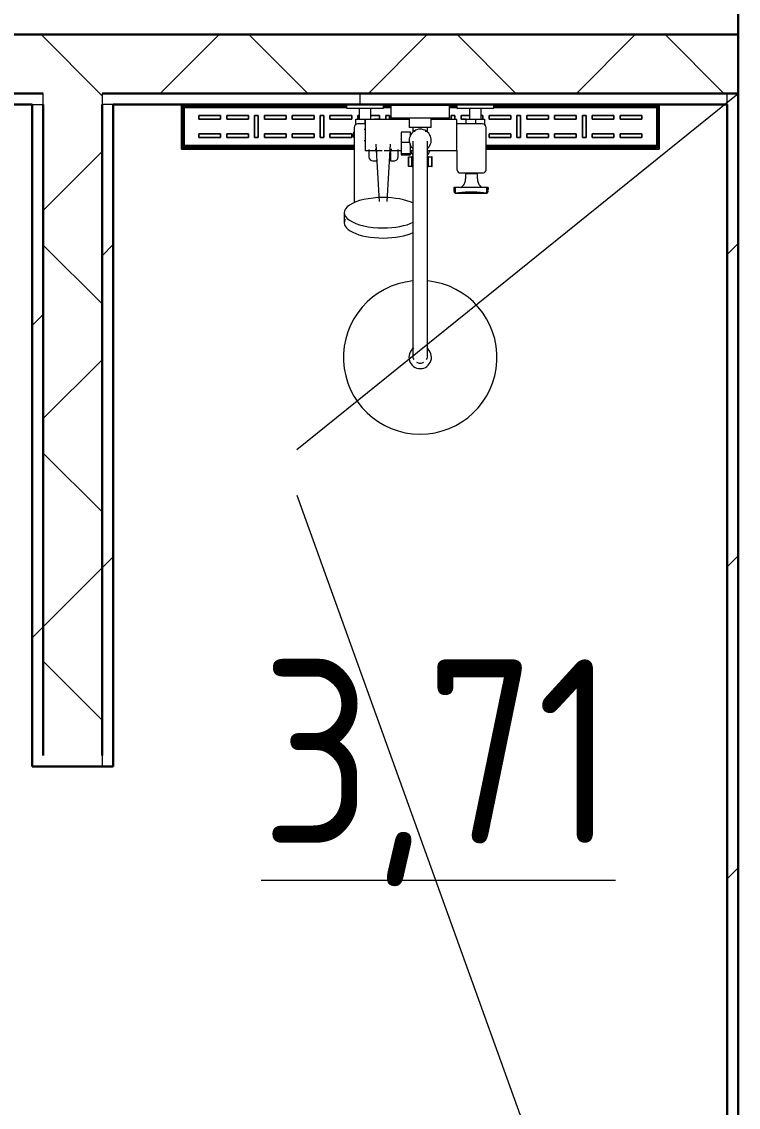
# Model space of a CAD drawing. Header units: millimetres. Extents: x -695119 to 412940, y -249585 to 622758.
# Drawn here: x 298066 to 299041, y 96044 to 97519 of the extents above; entities that cross this region are included whole.
import ezdxf

# ---------------------------------------------------------------- set-up
doc = ezdxf.new("R2010")
doc.units = ezdxf.units.MM
doc.linetypes.add('ADSK_Линия сетки', pattern=[25, 20, -2.5, 0, -2.5])
doc.linetypes.add('ADSK_Сверху', pattern=[450, 300, -150])
for name, color, linetype, lineweight in [('Линии', 7, 'Continuous', 9), ('Марки помещений', 8, 'Continuous', 20), ('Обобщенные модели', 8, 'Continuous', 18), ('Оси', 252, 'Continuous', 9), ('Сантехника', 252, 'Continuous', 18), ('Стены внутренние', 252, 'Continuous', 18), ('Стены наружные', 252, 'Continuous', 18), ('Стены штриховка', 7, 'Continuous', 9)]:
    doc.layers.add(name, color=color, linetype=linetype, lineweight=lineweight)
doc.styles.add('GOST Common_2', font='', dxfattribs={"width": 0.9, "height": 250})
doc.styles.get('GOST Common_2').set_extended_font_data('GOST type B')

# ---------------------------------------------------------------- blocks, each defined once
blk = doc.blocks.new('план 2 этажа')
at = {"layer": 'Линии', "color": 251, "linetype": 'ADSK_Сверху', "ltscale": 100, "true_color": 0x636466}
for p, q in [((298440.7, 96937.6), (299040.8, 97421.6)), ((298440.7, 96875.7), (299040.8, 95209.6))]:
    blk.add_line(p, q, dxfattribs=at)
at = {"layer": 'Обобщенные модели', "color": 251, "lineweight": 9, "true_color": 0x636466}
for p, q in [((298654, 97293.6), (298654, 97290.2)), ((298656, 97293.6), (298654.2, 97293.6)), ((298656, 97293.6), (298656, 97286.2)), ((298699.1, 97293.6), (298656, 97293.6)), ((298656, 97286.2), (298656, 97293.6)), ((298699.1, 97286.2), (298699.1, 97293.6)), ((298700.6, 97293.6), (298699.1, 97293.6)), ((298699.1, 97293.6), (298699.1, 97286.2)), ((298700.8, 97293.6), (298700.8, 97290.9)), ((298700.9, 97290.5), (298700.9, 97293.6)), ((298656, 97286.2), (298699.1, 97286.2))]:
    blk.add_line(p, q, dxfattribs=at)
for points, knots in [([(298654, 97289.7), (298654, 97289.5), (298654.1, 97289.2), (298654.2, 97288.5), (298654.4, 97287.8), (298654.6, 97287.3), (298654.9, 97286.9), (298655.3, 97286.5), (298655.7, 97286.3), (298656, 97286.2)], [0.3333333, 0.3333333, 0.3333333, 0.3333333, 0.4166667, 0.5, 0.5833333, 0.6666667, 0.75, 0.8333333, 1, 1, 1, 1]), ([(298656, 97286.2), (298656, 97286.2), (298656.6, 97286.2), (298658.5, 97286.5), (298659.9, 97286.6), (298661, 97286.8), (298662.3, 97286.9), (298663.7, 97287.1), (298665.1, 97287.2), (298666.7, 97287.4), (298668.4, 97287.5), (298670.7, 97287.7), (298675, 97287.9), (298680.1, 97287.9), (298684.3, 97287.7), (298686.7, 97287.5), (298688.3, 97287.4), (298689.9, 97287.2), (298691.4, 97287.1), (298692.8, 97286.9), (298694.1, 97286.8), (298695.2, 97286.6), (298696.6, 97286.5), (298698.4, 97286.2), (298699.1, 97286.2), (298699.1, 97286.2)], [0, 0, 0, 0, 0.111111, 0.166667, 0.194444, 0.222222, 0.25, 0.277778, 0.305556, 0.333333, 0.361111, 0.388889, 0.444444, 0.555556, 0.611111, 0.638889, 0.666667, 0.694444, 0.722222, 0.75, 0.777778, 0.805556, 0.833333, 0.888889, 1, 1, 1, 1]), ([(298699.1, 97286.2), (298699.3, 97286.3), (298699.7, 97286.5), (298700, 97286.9), (298700.2, 97287.3), (298700.4, 97287.9), (298700.6, 97288.5), (298700.7, 97289.2), (298700.8, 97289.6), (298700.8, 97289.7)], [0, 0, 0, 0, 0.1666667, 0.25, 0.3333333, 0.4166667, 0.5, 0.5833333, 0.6666667, 0.6666667, 0.6666667, 0.6666667])]:
    blk.add_open_spline(points, degree=3, knots=knots, dxfattribs=at)
at = {"layer": 'Оси', "color": 251, "linetype": 'ADSK_Линия сетки', "ltscale": 100, "true_color": 0x636466}
blk.add_line((299040.8, 112662.3), (299040.8, 46685.5), dxfattribs=at)
at = {"layer": 'Сантехника', "color": 251, "true_color": 0x636466}
for p, q in [((298283.7, 97345.7), (298283.7, 97406.6)), ((298283.7, 97406.6), (298283.7, 97345.7)), ((298508.3, 97405.7), (298285.6, 97405.7)), ((298285.6, 97405.7), (298508.3, 97405.7)), ((298285.6, 97405.7), (298285.6, 97347.6)), ((298285.6, 97347.6), (298285.6, 97405.7)), ((298287.2, 97398.9), (298287.2, 97403.9)), ((298508.3, 97403.9), (298287.2, 97403.9)), ((298287.2, 97402.4), (298287.2, 97403.9)), ((298287.2, 97402.4), (298508.3, 97402.4)), ((298287.2, 97402.4), (298287.2, 97398.9)), ((298287.2, 97354.3), (298287.2, 97398.9)), ((298287.2, 97398.9), (298287.2, 97354.3)), ((298508.3, 97406.6), (298508.3, 97401.6)), ((298508.3, 97401.6), (298558.3, 97401.6)), ((298525.3, 97401.6), (298525.3, 97386.6)), ((298541.3, 97386.6), (298541.3, 97401.6)), ((298558.3, 97401.6), (298558.3, 97406.6)), ((298658.3, 97405.7), (298558.3, 97405.7)), ((298558.3, 97405.7), (298658.3, 97405.7)), ((298568.5, 97403.9), (298558.3, 97403.9)), ((298558.3, 97402.4), (298568.3, 97402.4)), ((298568.3, 97405.4), (298568.3, 97388.1)), ((298608.3, 97405.4), (298568.3, 97405.4)), ((298648.3, 97405.4), (298608.3, 97405.4)), ((298648.3, 97388.1), (298648.3, 97405.4)), ((298658.3, 97403.9), (298648.3, 97403.9)), ((298648.3, 97402.4), (298658.3, 97402.4)), ((298658.3, 97406.6), (298658.3, 97401.6)), ((298658.3, 97401.6), (298708.3, 97401.6)), ((298675.3, 97401.6), (298675.3, 97386.6)), ((298691.3, 97386.6), (298691.3, 97401.6)), ((298708.3, 97401.6), (298708.3, 97406.6)), ((298931.1, 97405.7), (298708.3, 97405.7)), ((298708.3, 97405.7), (298931.1, 97405.7)), ((298929.9, 97403.9), (298708.3, 97403.9)), ((298708.3, 97402.4), (298929.9, 97402.4)), ((298929.9, 97403.9), (298929.9, 97398.9)), ((298929.9, 97403.9), (298929.9, 97402.4)), ((298929.9, 97398.9), (298929.9, 97402.4)), ((298929.9, 97398.9), (298929.9, 97354.3)), ((298929.9, 97354.3), (298929.9, 97398.9)), ((298931.1, 97347.6), (298931.1, 97405.7)), ((298931.1, 97405.7), (298931.1, 97347.6)), ((298933, 97406.6), (298933, 97345.7)), ((298933, 97345.7), (298933, 97406.6)), ((298336.9, 97391.6), (298307.4, 97391.6)), ((298307.4, 97391.6), (298307.4, 97386.6)), ((298307.4, 97386.6), (298307.4, 97391.6)), ((298307.4, 97391.6), (298336.9, 97391.6)), ((298307.4, 97386.6), (298336.9, 97386.6)), ((298336.9, 97386.6), (298307.4, 97386.6)), ((298336.9, 97386.6), (298336.9, 97391.6)), ((298336.9, 97391.6), (298336.9, 97386.6)), ((298374.8, 97391.6), (298345.3, 97391.6)), ((298345.3, 97391.6), (298345.3, 97386.6)), ((298345.3, 97386.6), (298345.3, 97391.6)), ((298345.3, 97391.6), (298374.8, 97391.6)), ((298345.3, 97386.6), (298374.8, 97386.6)), ((298374.8, 97386.6), (298345.3, 97386.6)), ((298374.8, 97386.6), (298374.8, 97391.6)), ((298374.8, 97391.6), (298374.8, 97386.6)), ((298388.1, 97391.6), (298383.2, 97391.6)), ((298383.2, 97391.6), (298383.2, 97361.6)), ((298383.2, 97361.6), (298383.2, 97391.6)), ((298383.2, 97391.6), (298388.1, 97391.6)), ((298388.1, 97361.6), (298388.1, 97391.6)), ((298388.1, 97391.6), (298388.1, 97361.6)), ((298426.1, 97391.6), (298396.5, 97391.6)), ((298396.5, 97391.6), (298396.5, 97386.6)), ((298396.5, 97386.6), (298396.5, 97391.6)), ((298396.5, 97391.6), (298426.1, 97391.6)), ((298396.5, 97386.6), (298426.1, 97386.6)), ((298426.1, 97386.6), (298396.5, 97386.6)), ((298426.1, 97386.6), (298426.1, 97391.6)), ((298426.1, 97391.6), (298426.1, 97386.6)), ((298464, 97391.6), (298434.4, 97391.6)), ((298434.4, 97391.6), (298434.4, 97386.6)), ((298434.4, 97386.6), (298434.4, 97391.6)), ((298434.4, 97391.6), (298464, 97391.6)), ((298434.4, 97386.6), (298464, 97386.6)), ((298464, 97386.6), (298434.4, 97386.6)), ((298464, 97386.6), (298464, 97391.6)), ((298464, 97391.6), (298464, 97386.6)), ((298477.3, 97391.6), (298472.3, 97391.6)), ((298472.3, 97391.6), (298472.3, 97361.6)), ((298472.3, 97361.6), (298472.3, 97391.6)), ((298472.3, 97391.6), (298477.3, 97391.6)), ((298477.3, 97361.6), (298477.3, 97391.6)), ((298477.3, 97391.6), (298477.3, 97361.6)), ((298515.2, 97391.6), (298485.6, 97391.6)), ((298485.6, 97391.6), (298485.6, 97386.6)), ((298485.6, 97386.6), (298485.6, 97391.6)), ((298485.6, 97391.6), (298515.2, 97391.6)), ((298485.6, 97386.6), (298515.2, 97386.6)), ((298515.2, 97386.6), (298485.6, 97386.6)), ((298515.2, 97386.6), (298515.2, 97391.6)), ((298515.2, 97391.6), (298515.2, 97386.6)), ((298520.8, 97386.6), (298533.3, 97386.6)), ((298520.8, 97378.3), (298520.8, 97386.6)), ((298533.6, 97380.3), (298523.5, 97380.3)), ((298525.3, 97391.6), (298523.6, 97391.6)), ((298523.6, 97391.6), (298523.6, 97386.6)), ((298523.6, 97386.6), (298523.6, 97391.6)), ((298523.6, 97391.6), (298525.3, 97391.6)), ((298533.3, 97386.6), (298545.8, 97386.6)), ((298533.3, 97380.3), (298533.3, 97386.6)), ((298593.5, 97386.3), (298533.6, 97386.3)), ((298533.6, 97386.3), (298533.6, 97344.1)), ((298553.1, 97391.6), (298541.3, 97391.6)), ((298541.3, 97391.6), (298553.1, 97391.6)), ((298545.8, 97386.6), (298553.1, 97386.6)), ((298553.1, 97386.6), (298545.8, 97386.6)), ((298553.1, 97386.6), (298553.1, 97391.6)), ((298553.1, 97391.6), (298553.1, 97386.6)), ((298566.4, 97391.6), (298561.5, 97391.6)), ((298561.5, 97391.6), (298561.5, 97386.2)), ((298561.5, 97386.2), (298561.5, 97391.6)), ((298561.5, 97391.6), (298566.4, 97391.6)), ((298566.4, 97386.1), (298566.4, 97391.6)), ((298566.4, 97391.6), (298566.4, 97386.1)), ((298608.3, 97388.1), (298568.3, 97388.1)), ((298574.8, 97388.1), (298574.8, 97386.6)), ((298574.8, 97386.6), (298574.8, 97388.1)), ((298574.8, 97386.6), (298593.4, 97386.6)), ((298593.4, 97386.6), (298574.8, 97386.6)), ((298593.3, 97388.1), (298593.3, 97375.5)), ((298648.3, 97388.1), (298608.3, 97388.1)), ((298623.3, 97375.5), (298623.3, 97388.1)), ((298623.3, 97386.6), (298642.3, 97386.6)), ((298642.3, 97386.6), (298623.3, 97386.6)), ((298658.3, 97386.3), (298623.3, 97386.3)), ((298642.3, 97386.6), (298642.3, 97388.1)), ((298642.3, 97388.1), (298642.3, 97386.6)), ((298655.6, 97391.6), (298650.6, 97391.6)), ((298650.6, 97391.6), (298650.6, 97386.3)), ((298650.6, 97386.3), (298650.6, 97391.6)), ((298650.6, 97391.6), (298655.6, 97391.6)), ((298655.6, 97386.3), (298655.6, 97391.6)), ((298655.6, 97391.6), (298655.6, 97386.3)), ((298658.3, 97344.1), (298658.3, 97386.3)), ((298693.1, 97380.3), (298658.3, 97380.3)), ((298675.3, 97391.6), (298663.9, 97391.6)), ((298663.9, 97391.6), (298663.9, 97386.6)), ((298663.9, 97386.6), (298663.9, 97391.6)), ((298663.9, 97391.6), (298675.3, 97391.6)), ((298663.9, 97386.6), (298670.8, 97386.6)), ((298670.8, 97386.6), (298663.9, 97386.6)), ((298670.8, 97386.6), (298683.3, 97386.6)), ((298670.8, 97380.3), (298670.8, 97386.6)), ((298683.3, 97386.6), (298695.8, 97386.6)), ((298683.3, 97386.6), (298683.3, 97380.3)), ((298693.5, 97391.6), (298691.3, 97391.6)), ((298691.3, 97391.6), (298693.5, 97391.6)), ((298693.5, 97386.6), (298693.5, 97391.6)), ((298693.5, 97391.6), (298693.5, 97386.6)), ((298695.8, 97386.6), (298695.8, 97378.2)), ((298731.4, 97391.6), (298701.9, 97391.6)), ((298701.9, 97391.6), (298701.9, 97386.6)), ((298701.9, 97386.6), (298701.9, 97391.6)), ((298701.9, 97391.6), (298731.4, 97391.6)), ((298701.9, 97386.6), (298731.4, 97386.6)), ((298731.4, 97386.6), (298701.9, 97386.6)), ((298731.4, 97386.6), (298731.4, 97391.6)), ((298731.4, 97391.6), (298731.4, 97386.6)), ((298744.7, 97391.6), (298739.8, 97391.6)), ((298739.8, 97391.6), (298739.8, 97361.6)), ((298739.8, 97361.6), (298739.8, 97391.6)), ((298739.8, 97391.6), (298744.7, 97391.6)), ((298744.7, 97361.6), (298744.7, 97391.6)), ((298744.7, 97391.6), (298744.7, 97361.6)), ((298782.6, 97391.6), (298753.1, 97391.6)), ((298753.1, 97391.6), (298753.1, 97386.6)), ((298753.1, 97386.6), (298753.1, 97391.6)), ((298753.1, 97391.6), (298782.6, 97391.6)), ((298753.1, 97386.6), (298782.6, 97386.6)), ((298782.6, 97386.6), (298753.1, 97386.6)), ((298782.6, 97386.6), (298782.6, 97391.6)), ((298782.6, 97391.6), (298782.6, 97386.6)), ((298820.5, 97391.6), (298791, 97391.6)), ((298791, 97391.6), (298791, 97386.6)), ((298791, 97386.6), (298791, 97391.6)), ((298791, 97391.6), (298820.5, 97391.6)), ((298791, 97386.6), (298820.5, 97386.6)), ((298820.5, 97386.6), (298791, 97386.6)), ((298820.5, 97386.6), (298820.5, 97391.6)), ((298820.5, 97391.6), (298820.5, 97386.6)), ((298833.8, 97391.6), (298828.9, 97391.6)), ((298828.9, 97391.6), (298828.9, 97361.6)), ((298828.9, 97361.6), (298828.9, 97391.6)), ((298828.9, 97391.6), (298833.8, 97391.6)), ((298833.8, 97361.6), (298833.8, 97391.6)), ((298833.8, 97391.6), (298833.8, 97361.6)), ((298871.8, 97391.6), (298842.2, 97391.6)), ((298842.2, 97391.6), (298842.2, 97386.6)), ((298842.2, 97386.6), (298842.2, 97391.6)), ((298842.2, 97391.6), (298871.8, 97391.6)), ((298842.2, 97386.6), (298871.8, 97386.6)), ((298871.8, 97386.6), (298842.2, 97386.6)), ((298871.8, 97386.6), (298871.8, 97391.6)), ((298871.8, 97391.6), (298871.8, 97386.6)), ((298909.7, 97391.6), (298880.1, 97391.6)), ((298880.1, 97391.6), (298880.1, 97386.6)), ((298880.1, 97386.6), (298880.1, 97391.6)), ((298880.1, 97391.6), (298909.7, 97391.6)), ((298880.1, 97386.6), (298909.7, 97386.6)), ((298909.7, 97386.6), (298880.1, 97386.6)), ((298909.7, 97386.6), (298909.7, 97391.6)), ((298909.7, 97391.6), (298909.7, 97386.6)), ((298336.9, 97366.6), (298307.4, 97366.6)), ((298307.4, 97366.6), (298307.4, 97361.6)), ((298307.4, 97361.6), (298307.4, 97366.6)), ((298307.4, 97366.6), (298336.9, 97366.6)), ((298336.9, 97361.6), (298336.9, 97366.6)), ((298336.9, 97366.6), (298336.9, 97361.6)), ((298374.8, 97366.6), (298345.3, 97366.6)), ((298345.3, 97366.6), (298345.3, 97361.6)), ((298345.3, 97361.6), (298345.3, 97366.6)), ((298345.3, 97366.6), (298374.8, 97366.6)), ((298374.8, 97361.6), (298374.8, 97366.6)), ((298374.8, 97366.6), (298374.8, 97361.6)), ((298426.1, 97366.6), (298396.5, 97366.6)), ((298396.5, 97366.6), (298396.5, 97361.6)), ((298396.5, 97361.6), (298396.5, 97366.6)), ((298396.5, 97366.6), (298426.1, 97366.6)), ((298426.1, 97361.6), (298426.1, 97366.6)), ((298426.1, 97366.6), (298426.1, 97361.6)), ((298464, 97366.6), (298434.4, 97366.6)), ((298434.4, 97366.6), (298434.4, 97361.6)), ((298434.4, 97361.6), (298434.4, 97366.6)), ((298434.4, 97366.6), (298464, 97366.6)), ((298464, 97361.6), (298464, 97366.6)), ((298464, 97366.6), (298464, 97361.6)), ((298515.2, 97366.6), (298485.6, 97366.6)), ((298485.6, 97366.6), (298485.6, 97361.6)), ((298485.6, 97361.6), (298485.6, 97366.6)), ((298485.6, 97366.6), (298515.2, 97366.6)), ((298515.2, 97361.6), (298515.2, 97366.6)), ((298515.2, 97366.6), (298515.2, 97361.6)), ((298518.5, 97375.3), (298518.5, 97272.9)), ((298533.6, 97372.7), (298532.1, 97372.7)), ((298595.2, 97368.8), (298582.3, 97368.8)), ((298582.3, 97368.8), (298582.3, 97355.5)), ((298608.3, 97375.5), (298593.3, 97375.5)), ((298595.2, 97362.9), (298595.2, 97368.8)), ((298598.3, 97375.5), (298598.3, 97370.5)), ((298598.3, 97370.5), (298601.5, 97370.5)), ((298623.3, 97375.5), (298608.3, 97375.5)), ((298615.1, 97370.5), (298618.3, 97370.5)), ((298618.3, 97370.5), (298618.3, 97375.5)), ((298698.1, 97317.6), (298698.1, 97375.3)), ((298731.4, 97366.6), (298701.9, 97366.6)), ((298701.9, 97366.6), (298701.9, 97361.6)), ((298701.9, 97361.6), (298701.9, 97366.6)), ((298701.9, 97366.6), (298731.4, 97366.6)), ((298731.4, 97361.6), (298731.4, 97366.6)), ((298731.4, 97366.6), (298731.4, 97361.6)), ((298782.6, 97366.6), (298753.1, 97366.6)), ((298753.1, 97366.6), (298753.1, 97361.6)), ((298753.1, 97361.6), (298753.1, 97366.6)), ((298753.1, 97366.6), (298782.6, 97366.6)), ((298782.6, 97361.6), (298782.6, 97366.6)), ((298782.6, 97366.6), (298782.6, 97361.6)), ((298820.5, 97366.6), (298791, 97366.6)), ((298791, 97366.6), (298791, 97361.6)), ((298791, 97361.6), (298791, 97366.6)), ((298791, 97366.6), (298820.5, 97366.6)), ((298820.5, 97361.6), (298820.5, 97366.6)), ((298820.5, 97366.6), (298820.5, 97361.6)), ((298871.8, 97366.6), (298842.2, 97366.6)), ((298842.2, 97366.6), (298842.2, 97361.6)), ((298842.2, 97361.6), (298842.2, 97366.6)), ((298842.2, 97366.6), (298871.8, 97366.6)), ((298871.8, 97361.6), (298871.8, 97366.6)), ((298871.8, 97366.6), (298871.8, 97361.6)), ((298909.7, 97366.6), (298880.1, 97366.6)), ((298880.1, 97366.6), (298880.1, 97361.6)), ((298880.1, 97361.6), (298880.1, 97366.6)), ((298880.1, 97366.6), (298909.7, 97366.6)), ((298909.7, 97361.6), (298909.7, 97366.6)), ((298909.7, 97366.6), (298909.7, 97361.6)), ((298287.2, 97354.3), (298287.2, 97350.8)), ((298287.2, 97349.3), (298287.2, 97354.3)), ((298518.5, 97350.8), (298287.2, 97350.8)), ((298287.2, 97349.3), (298287.2, 97350.8)), ((298307.4, 97361.6), (298336.9, 97361.6)), ((298336.9, 97361.6), (298307.4, 97361.6)), ((298345.3, 97361.6), (298374.8, 97361.6)), ((298374.8, 97361.6), (298345.3, 97361.6)), ((298383.2, 97361.6), (298388.1, 97361.6)), ((298388.1, 97361.6), (298383.2, 97361.6)), ((298396.5, 97361.6), (298426.1, 97361.6)), ((298426.1, 97361.6), (298396.5, 97361.6)), ((298434.4, 97361.6), (298464, 97361.6)), ((298464, 97361.6), (298434.4, 97361.6)), ((298472.3, 97361.6), (298477.3, 97361.6)), ((298477.3, 97361.6), (298472.3, 97361.6)), ((298485.6, 97361.6), (298515.2, 97361.6)), ((298515.2, 97361.6), (298485.6, 97361.6)), ((298532.1, 97357.6), (298533.6, 97357.6)), ((298547.9, 97352.6), (298552.3, 97274.6)), ((298563.5, 97274.6), (298567.9, 97352.6)), ((298582.3, 97355.5), (298582.3, 97340.1)), ((298582.3, 97355.5), (298594.3, 97355.5)), ((298595.2, 97340.1), (298595.2, 97353.4)), ((298929.9, 97350.8), (298698.1, 97350.8)), ((298701.9, 97361.6), (298731.4, 97361.6)), ((298731.4, 97361.6), (298701.9, 97361.6)), ((298739.8, 97361.6), (298744.7, 97361.6)), ((298744.7, 97361.6), (298739.8, 97361.6)), ((298753.1, 97361.6), (298782.6, 97361.6)), ((298782.6, 97361.6), (298753.1, 97361.6)), ((298791, 97361.6), (298820.5, 97361.6)), ((298820.5, 97361.6), (298791, 97361.6)), ((298828.9, 97361.6), (298833.8, 97361.6)), ((298833.8, 97361.6), (298828.9, 97361.6)), ((298842.2, 97361.6), (298871.8, 97361.6)), ((298871.8, 97361.6), (298842.2, 97361.6)), ((298880.1, 97361.6), (298909.7, 97361.6)), ((298909.7, 97361.6), (298880.1, 97361.6)), ((298929.9, 97350.8), (298929.9, 97354.3)), ((298929.9, 97354.3), (298929.9, 97349.3)), ((298929.9, 97350.8), (298929.9, 97349.3)), ((298518.5, 97345.7), (298283.7, 97345.7)), ((298283.7, 97345.7), (298518.5, 97345.7)), ((298285.6, 97347.6), (298518.5, 97347.6)), ((298518.5, 97347.6), (298285.6, 97347.6)), ((298518.5, 97349.3), (298287.2, 97349.3)), ((298533.6, 97344.1), (298556.6, 97344.1)), ((298538.6, 97345.4), (298538.6, 97334.9)), ((298559.2, 97344.1), (298582.3, 97344.1)), ((298567.7, 97341.3), (298567.7, 97343.4)), ((298567.7, 97341.3), (298567.7, 97330)), ((298578.2, 97335), (298578.2, 97345.4)), ((298582.3, 97340.1), (298582.3, 97338)), ((298582.3, 97340.1), (298595.2, 97340.1)), ((298582.3, 97338), (298595.2, 97338)), ((298592.2, 97335.6), (298592.2, 97322.4)), ((298592.5, 97335.6), (298592.2, 97335.6)), ((298592.5, 97335.6), (298597, 97335.6)), ((298592.5, 97322.4), (298592.5, 97335.6)), ((298595.2, 97344.1), (298598.6, 97344.1)), ((298595.2, 97338), (298595.2, 97340.1)), ((298596.7, 97335.6), (298597, 97335.6)), ((298598.7, 97335.6), (298597, 97335.6)), ((298597, 97322.4), (298597, 97335.6)), ((298597.3, 97338.6), (298598.9, 97338.6)), ((298617.7, 97338.6), (298619.3, 97338.6)), ((298619.6, 97335.6), (298617.9, 97335.6)), ((298618, 97344.1), (298658.3, 97344.1)), ((298619.6, 97335.6), (298624.1, 97335.6)), ((298619.6, 97335.6), (298620, 97335.6)), ((298619.6, 97322.4), (298619.6, 97335.6)), ((298624.5, 97335.6), (298624.1, 97335.6)), ((298624.1, 97322.4), (298624.1, 97335.6)), ((298624.5, 97322.4), (298624.5, 97335.6)), ((298658.3, 97344.1), (298658.3, 97317.7)), ((298929.9, 97349.3), (298698.1, 97349.3)), ((298698.1, 97347.6), (298931.1, 97347.6)), ((298931.1, 97347.6), (298698.1, 97347.6)), ((298933, 97345.7), (298698.1, 97345.7)), ((298698.1, 97345.7), (298933, 97345.7)), ((298544, 97330), (298549.1, 97330)), ((298549.1, 97330), (298549.1, 97331.2)), ((298567.7, 97330), (298572.7, 97330)), ((298592.2, 97322.4), (298592.5, 97322.4)), ((298597, 97322.4), (298592.5, 97322.4)), ((298597, 97322.4), (298596.7, 97322.4)), ((298597, 97322.4), (298598.2, 97322.4)), ((298598.3, 97333.5), (298598.3, 97095.3)), ((298598.3, 97322.4), (298598.3, 97313.6)), ((298618.3, 97095.3), (298618.3, 97333.5)), ((298618.4, 97322.4), (298619.6, 97322.4)), ((298618.4, 97313.6), (298618.4, 97322.4)), ((298620, 97322.4), (298619.6, 97322.4)), ((298624.1, 97322.4), (298619.6, 97322.4)), ((298624.1, 97322.4), (298624.5, 97322.4)), ((298663.2, 97313.6), (298694.2, 97313.6)), ((298670, 97313), (298670, 97305.5)), ((298670, 97313), (298678, 97313)), ((298678, 97313), (298686.1, 97313)), ((298686.1, 97305.5), (298686.1, 97313)), ((298505.1, 97259.5), (298505.1, 97245.7))]:
    blk.add_line(p, q, dxfattribs=at)
at = {"layer": 'Сантехника', "color": 251, "true_color": 0x636466, "flags": 128}
for points in [[(298517.3, 97365.2), (298517.3, 97365.5), (298517.3, 97365.8), (298517.3, 97366.1), (298517.3, 97366.4), (298517.4, 97366.7), (298517.5, 97366.9), (298517.5, 97367.2), (298517.6, 97367.5), (298517.7, 97367.8), (298517.8, 97368.1), (298518, 97368.4), (298518.1, 97368.6), (298518.2, 97368.9), (298518.4, 97369.2), (298518.6, 97369.4)], [(298518.4, 97361.1), (298518.3, 97361.4), (298518.1, 97361.6), (298518, 97361.9), (298517.9, 97362.2), (298517.8, 97362.4), (298517.7, 97362.7), (298517.6, 97363), (298517.5, 97363.3), (298517.4, 97363.6), (298517.4, 97363.9), (298517.3, 97364.2), (298517.3, 97364.5), (298517.3, 97364.8), (298517.3, 97365.1), (298517.3, 97365.2)], [(298598.3, 97356.6), (298598.3, 97356.6), (298598.3, 97356.6), (298598.3, 97356.5), (298598.3, 97356.3), (298598.3, 97356.2), (298598.3, 97356), (298598.3, 97355.7), (298598.3, 97355.4), (298598.3, 97355.1), (298598.3, 97354.7), (298598.3, 97354.4), (298598.3, 97353.9), (298598.3, 97353.5), (298598.3, 97353), (298598.3, 97352.5), (298598.3, 97351.9), (298598.3, 97351.3), (298598.3, 97350.7), (298598.3, 97350), (298598.3, 97349.4), (298598.3, 97348.7), (298598.3, 97347.9), (298598.3, 97347.2), (298598.3, 97346.4), (298598.3, 97345.6), (298598.3, 97344.8), (298598.3, 97344), (298598.3, 97343.1), (298598.3, 97342.3), (298598.3, 97341.4), (298598.3, 97340.5), (298598.3, 97339.6), (298598.3, 97338.6), (298598.3, 97337.7), (298598.3, 97336.8), (298598.3, 97335.8), (298598.3, 97334.9), (298598.3, 97333.9), (298598.3, 97333.5)], [(298618.3, 97333.5), (298618.3, 97334.5), (298618.3, 97335.4), (298618.3, 97336.4), (298618.3, 97337.3), (298618.3, 97338.3), (298618.3, 97339.2), (298618.3, 97340.1), (298618.3, 97341), (298618.3, 97341.9), (298618.3, 97342.8), (298618.3, 97343.6), (298618.3, 97344.5), (298618.3, 97345.3), (298618.3, 97346.1), (298618.3, 97346.9), (298618.3, 97347.7), (298618.3, 97348.4), (298618.3, 97349.1), (298618.3, 97349.8), (298618.3, 97350.4), (298618.3, 97351.1), (298618.3, 97351.7), (298618.3, 97352.2), (298618.3, 97352.8), (298618.3, 97353.3), (298618.3, 97353.8), (298618.3, 97354.2), (298618.3, 97354.6), (298618.3, 97355), (298618.3, 97355.3), (298618.3, 97355.6), (298618.3, 97355.9), (298618.3, 97356.1), (298618.3, 97356.3), (298618.3, 97356.4), (298618.3, 97356.5), (298618.3, 97356.6), (298618.3, 97356.6), (298618.3, 97356.6)], [(298663.5, 97293.6), (298663.9, 97293.9), (298664.4, 97294.3), (298664.8, 97294.6), (298665.3, 97295), (298665.7, 97295.4), (298666.1, 97295.8), (298666.4, 97296.2), (298666.8, 97296.6), (298667.2, 97297), (298667.5, 97297.5), (298667.8, 97298), (298668.1, 97298.4), (298668.4, 97298.9), (298668.6, 97299.4), (298668.8, 97299.9), (298669.1, 97300.5), (298669.3, 97301), (298669.4, 97301.5), (298669.6, 97302.1), (298669.7, 97302.6), (298669.8, 97303.2), (298669.9, 97303.7), (298669.9, 97304.3), (298670, 97304.9), (298670, 97305.4), (298670, 97305.5)], [(298686.1, 97305.5), (298686.1, 97304.9), (298686.1, 97304.4), (298686.2, 97303.8), (298686.2, 97303.3), (298686.3, 97302.7), (298686.5, 97302.2), (298686.6, 97301.6), (298686.8, 97301.1), (298687, 97300.5), (298687.2, 97300), (298687.4, 97299.5), (298687.6, 97299), (298687.9, 97298.5), (298688.2, 97298), (298688.5, 97297.6), (298688.8, 97297.1), (298689.2, 97296.7), (298689.5, 97296.2), (298689.9, 97295.8), (298690.3, 97295.4), (298690.7, 97295), (298691.2, 97294.7), (298691.6, 97294.3), (298692.1, 97294), (298692.5, 97293.7), (298692.6, 97293.6)], [(298598.3, 97095.3), (298598.3, 97094.1), (298598.3, 97092.9), (298598.3, 97091.8), (298598.3, 97090.6), (298598.3, 97089.4), (298598.3, 97088.3), (298598.3, 97087.1), (298598.3, 97086), (298598.3, 97084.9), (298598.3, 97083.8), (298598.3, 97082.7), (298598.3, 97081.6), (298598.3, 97080.6), (298598.3, 97079.6), (298598.3, 97078.6), (298598.3, 97077.6), (298598.3, 97076.6), (298598.3, 97075.7), (298598.3, 97074.8), (298598.3, 97074), (298598.3, 97073.1), (298598.3, 97072.3), (298598.3, 97071.6), (298598.3, 97070.9), (298598.3, 97070.2), (298598.3, 97069.5), (298598.3, 97068.9), (298598.3, 97068.3), (298598.3, 97067.8), (298598.3, 97067.3), (298598.3, 97066.9), (298598.3, 97066.5), (298598.3, 97066.1), (298598.3, 97065.8), (298598.3, 97065.6), (298598.3, 97065.4), (298598.3, 97065.2), (298598.3, 97065.1), (298598.3, 97065), (298598.3, 97065)], [(298618.3, 97065), (298618.3, 97065), (298618.3, 97065), (298618.3, 97065.2), (298618.3, 97065.3), (298618.3, 97065.5), (298618.3, 97065.8), (298618.3, 97066.1), (298618.3, 97066.4), (298618.3, 97066.8), (298618.3, 97067.3), (298618.3, 97067.7), (298618.3, 97068.3), (298618.3, 97068.8), (298618.3, 97069.4), (298618.3, 97070.1), (298618.3, 97070.8), (298618.3, 97071.5), (298618.3, 97072.2), (298618.3, 97073), (298618.3, 97073.8), (298618.3, 97074.7), (298618.3, 97075.6), (298618.3, 97076.5), (298618.3, 97077.4), (298618.3, 97078.4), (298618.3, 97079.4), (298618.3, 97080.4), (298618.3, 97081.5), (298618.3, 97082.6), (298618.3, 97083.6), (298618.3, 97084.7), (298618.3, 97085.9), (298618.3, 97087), (298618.3, 97088.1), (298618.3, 97089.3), (298618.3, 97090.4), (298618.3, 97091.6), (298618.3, 97092.8), (298618.3, 97093.9), (298618.3, 97095.1), (298618.3, 97095.3)]]:
    blk.add_lwpolyline(points, dxfattribs=at)
at = {"layer": 'Сантехника', "color": 251, "true_color": 0x636466}
for centre, radius, start, end in [((298523.5, 97375.3), 5, 90, 180), ((298693.1, 97375.3), 5, 0, 90), ((298608.3, 97358), 15, 90, 225), ((298608.3, 97358), 15, 315, 90), ((298580.3, 97335.7), 17.2, 9.6958, 29.1813), ((298636.2, 97335.7), 17.2, 150.8187, 170.3042), ((298663.2, 97318.6), 5, 190.7348, 270), ((298693.2, 97318.5), 5, 282.0451, 349.4262), ((298608.3, 97062.9), 104.4, 95.5433, 270), ((298608.3, 97062.9), 104.4, 270, 84.4004), ((298608.3, 97062.9), 15.3, 125.2067, 270), ((298608.3, 97062.9), 15.3, 270, 54.7933), ((298608.3, 97065), 10, 171.3374, 210), ((298608.3, 97065), 10, 240, 270), ((298608.3, 97065), 10, 270, 300), ((298608.3, 97065), 10, 330, 8.6626)]:
    blk.add_arc(centre, radius, start, end, dxfattribs=at)
for centre, major_axis, ratio, start_param, end_param in [((298544, 97334.9), (5.38, 0), 0.920505, 3.141593, 4.712389), ((298558.4, 97347), (11.1, 0), 0.920505, 3.217557, 3.724253), ((298558.4, 97347), (11.1, 0), 0.920505, 5.700525, 6.207221), ((298572.7, 97335), (-5.51, 0), 0.920505, 1.570796, 3.141593), ((298557.9, 97259.5), (-52.8, 0), 0.390731, 4.712389, 7.853982), ((298557.9, 97259.5), (52.8, 0), 0.390731, 0.694281, 1.570796), ((298557.9, 97245.7), (52.8, 0), 0.390731, 2.917193, 4.712389), ((298557.9, 97259.5), (-52.8, 0), 0.390731, 1.570796, 2.455637), ((298557.9, 97245.7), (-52.8, 0), 0.390731, 1.570796, 2.455637)]:
    blk.add_ellipse(centre, major_axis=major_axis, ratio=ratio, start_param=start_param, end_param=end_param, dxfattribs=at)
at = {"layer": 'Стены внутренние', "color": 251, "lineweight": 30, "true_color": 0x636466}
blk.add_line((299040.8, 97501.6), (299040.8, 97601.6), dxfattribs=at)
at = {"layer": 'Стены наружные', "color": 251, "lineweight": 30, "true_color": 0x636466}
for p, q in [((297230.8, 97501.6), (299040.8, 97501.6)), ((299040.8, 97501.6), (299040.8, 95131.6)), ((298095.8, 97421.6), (297230.8, 97421.6)), ((299040.8, 97421.6), (298175.8, 97421.6)), ((297245.8, 97406.6), (298080.8, 97406.6)), ((298080.8, 96506.6), (298080.8, 97406.6)), ((298095.8, 96521.6), (298095.8, 97406.6)), ((298175.8, 97406.6), (298175.8, 96521.6)), ((298190.8, 97406.6), (299025.8, 97406.6)), ((298190.8, 97406.6), (298190.8, 96506.6)), ((299025.8, 95266.6), (299025.8, 97406.6)), ((298190.8, 96506.6), (298080.8, 96506.6))]:
    blk.add_line(p, q, dxfattribs=at)
at = {"layer": 'Стены наружные', "color": 251, "linetype": 'Continuous', "lineweight": 9, "true_color": 0x636466}
for p, q in [((298172.7, 97421.6), (298092.7, 97501.6)), ((298254.9, 97421.6), (298334.9, 97501.6)), ((298455.5, 97421.6), (298375.5, 97501.6)), ((298537.8, 97421.6), (298617.8, 97501.6)), ((298738.4, 97421.6), (298658.4, 97501.6)), ((298820.6, 97421.6), (298900.6, 97501.6)), ((299021.2, 97421.6), (298941.2, 97501.6)), ((298175.8, 97418.5), (298172.7, 97421.6)), ((298526.8, 97406.6), (298526.8, 97421.6)), ((298095.8, 97262.5), (298175.8, 97342.5)), ((299025.8, 97202.6), (299040.8, 97217.6)), ((298175.8, 97135.6), (298095.8, 97215.6)), ((298175.8, 97201.1), (298190.8, 97216.1)), ((298080.8, 97106.1), (298095.8, 97121.1)), ((298095.8, 96979.7), (298175.8, 97059.7)), ((298175.8, 96852.8), (298095.8, 96932.8)), ((298175.8, 96776.8), (298190.8, 96791.8)), ((299025.8, 96778.3), (299040.8, 96793.3)), ((298095.8, 96696.8), (298175.8, 96776.8)), ((298080.8, 96681.8), (298095.8, 96696.8)), ((298175.8, 96570), (298095.8, 96650)), ((299025.8, 96354), (299040.8, 96369))]:
    blk.add_line(p, q, dxfattribs=at)
at = {"layer": 'Стены штриховка', "color": 251, "true_color": 0x636466}
for p, q in [((298095.8, 97406.6), (298095.8, 97421.6)), ((298175.8, 97421.6), (298175.8, 97406.6)), ((299025.8, 97406.6), (299025.8, 97421.6)), ((298080.8, 97406.6), (298095.8, 97406.6)), ((298190.8, 97406.6), (298175.8, 97406.6)), ((298175.8, 96521.6), (298175.8, 96506.6))]:
    blk.add_line(p, q, dxfattribs=at)
at = {"layer": 'Марки помещений', "color": 251, "true_color": 0x636466, "style": 'GOST Common_2', "width": 0.9}
blk.add_text('%%U3,71', height=250, dxfattribs=at).set_placement((298392, 96402.4))

msp = doc.modelspace()

# ---------------------------------------------------------------- block references
msp.add_blockref('план 2 этажа', (0, 0))

doc.saveas('drawing.dxf')
